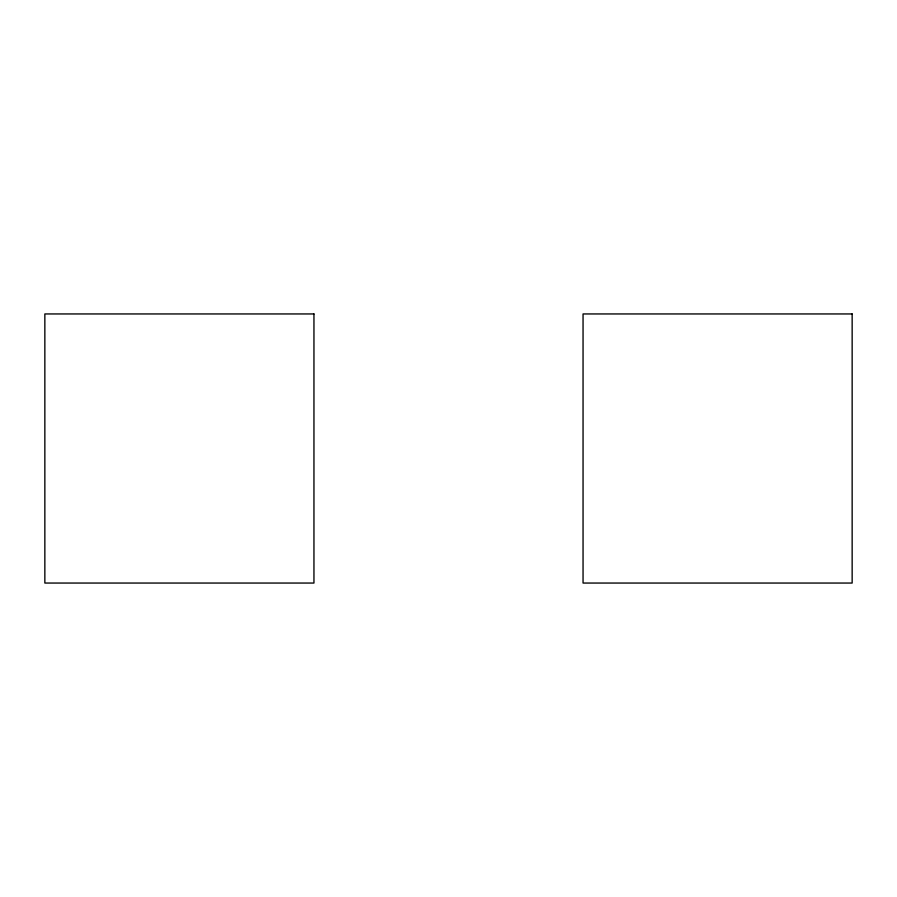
<?xml version="1.0" encoding="UTF-8"?>
<svg xmlns="http://www.w3.org/2000/svg" width="897" height="897" viewBox="0 0 897 897"><rect width="100%" height="100%" fill="white"/><g stroke="black" fill="none" stroke-linecap="round" stroke-linejoin="round"><path stroke-width="1.35" d="M313.95 313.95L44.85 313.95L44.85 583.05L313.95 583.05L313.95 313.95M852.15 313.95L583.05 313.95L583.05 583.05L852.15 583.05L852.15 313.95"/></g></svg>
